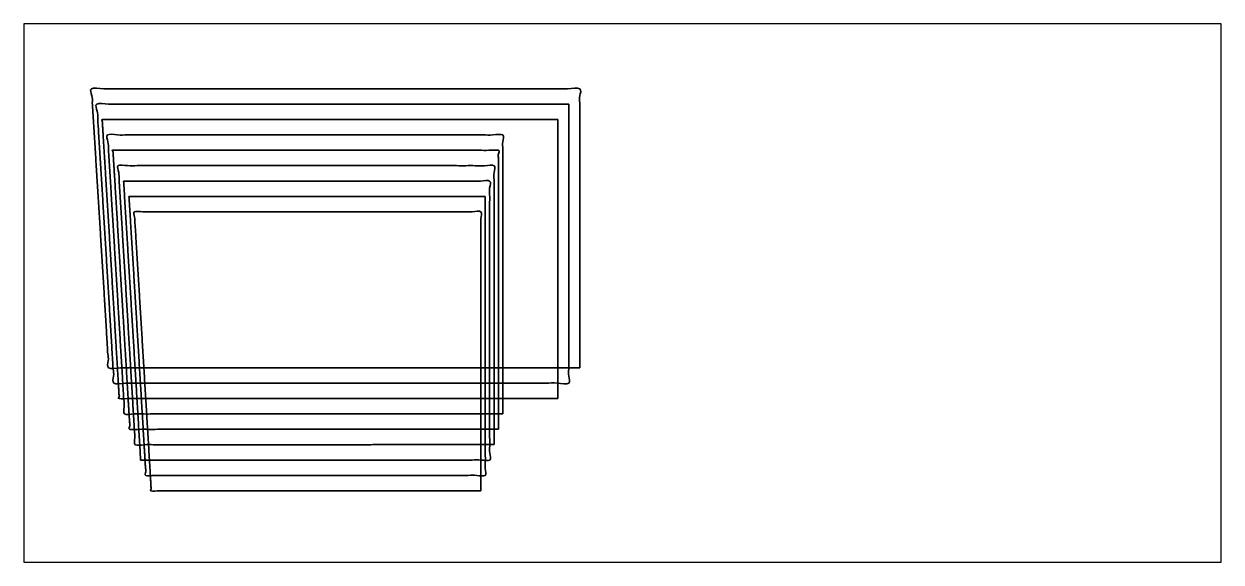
# Model space of a CAD drawing. Header units: millimetres. Extents: x -13 to 5437, y -14 to 2436.
import ezdxf

# ---------------------------------------------------------------- set-up
doc = ezdxf.new("R2010")
doc.units = ezdxf.units.MM
doc.layers.add('FRAME', color=30, linetype='Continuous')
for name, color, linetype, lineweight in [('LRU13_260   BX', 3, 'Continuous', 13), ('LRU13_261   BX', 3, 'Continuous', 13), ('LRU13_262   BX', 3, 'Continuous', 13), ('LRU13_263   BX', 3, 'Continuous', 13), ('LRU13_264   BX', 3, 'Continuous', 13), ('LRU13_265   BX', 3, 'Continuous', 13), ('LRU13_266   BX', 3, 'Continuous', 13), ('LRU13_267   BX', 3, 'Continuous', 13), ('LRU13_268  BX        LRU13', 3, 'Continuous', 13)]:
    doc.layers.add(name, color=color, linetype=linetype, lineweight=lineweight)

msp = doc.modelspace()

# ---------------------------------------------------------------- linework, layer by layer
at = {"layer": 'FRAME'}
msp.add_lwpolyline([(-13.2, -14.3), (5436.8, -14.3), (5436.8, 2435.7), (-13.2, 2435.7)], close=True, dxfattribs=at)
at = {"layer": 'LRU13_260   BX', "color": 3, "lineweight": 35}
msp.add_open_spline([(2517, 870.4), (2517.1, 1124.4), (2516.9, 1378.4), (2516.9, 1632.4), (2517, 1886.4), (2517, 2140.4), (2072.4, 2140.4), (1627.8, 2140.7), (1183.3, 2140), (738.7, 2141.2), (294.2, 2140.7), (309.8, 1886.6), (325.7, 1632.4), (341.7, 1378.3), (357.3, 1124.2), (372.5, 870), (801.4, 870.2), (1230.3, 870.2), (1659.2, 870.3), (2088.1, 870.3), (2517, 870.4)], degree=5, knots=[0, 0, 0, 0, 0, 0, 1270.012969, 1270.012969, 1270.012969, 1270.012969, 1270.012969, 3492.84359, 3492.84359, 3492.84359, 3492.84359, 3492.84359, 4765.943556, 4765.943556, 4765.943556, 4765.943556, 4765.943556, 6910.43118, 6910.43118, 6910.43118, 6910.43118, 6910.43118, 6910.43118], dxfattribs=at)
at = {"layer": 'LRU13_261   BX', "color": 3, "lineweight": 35}
msp.add_open_spline([(2467, 2070.4), (2037.3, 2070.5), (1607.6, 2070.6), (1177.9, 2070.6), (748.2, 2070.7), (318.6, 2070.7), (334.4, 1816.6), (350.2, 1562.4), (365.9, 1308.3), (381.6, 1054.2), (396.8, 800), (810.8, 800.3), (1224.9, 800.3), (1638.9, 800.2), (2053, 800.2), (2467, 800.3), (2466.9, 1054.4), (2466.9, 1308.4), (2466.7, 1562.4), (2466.7, 1816.4), (2467, 2070.4)], degree=5, knots=[0, 0, 0, 0, 0, 0, 2148.417776, 2148.417776, 2148.417776, 2148.417776, 2148.417776, 3421.554825, 3421.554825, 3421.554825, 3421.554825, 3421.554825, 5491.786802, 5491.786802, 5491.786802, 5491.786802, 5491.786802, 6761.808135, 6761.808135, 6761.808135, 6761.808135, 6761.808135, 6761.808135], dxfattribs=at)
at = {"layer": 'LRU13_262   BX', "color": 3, "lineweight": 35}
for points, knots in [([(2417, 2000.4), (2206.3, 2000.4), (1791.5, 2000.6), (1376.7, 2000.1), (961.9, 2001), (547.1, 2000.4), (343, 2000.7), (347.1, 1933), (358.8, 1743.9), (374.7, 1489.7), (390.3, 1235.6), (405.6, 981.4), (417, 795), (421.1, 730), (820.3, 729.8), (1219.5, 730.2), (1618.6, 730.3), (2017.8, 730.3), (2417, 730.4)], [0, 0, 0, 0, 0, 0, 1053.39378, 2074.014999, 2074.014999, 2074.014999, 2074.014999, 2074.014999, 2413.264815, 3021.483601, 3347.149791, 3347.149791, 3347.149791, 3347.149791, 3347.149791, 5343.134109, 5343.134109, 5343.134109, 5343.134109, 5343.134109, 5343.134109]), ([(2417, 730.4), (2417, 858.8), (2416.9, 1050), (2416.9, 1304), (2416.8, 1558), (2416.8, 1812), (2416.9, 1937.6), (2417, 2000.4)], [0, 0, 0, 0, 0, 0, 642.366887, 955.881804, 1270.027916, 1270.027916, 1270.027916, 1270.027916, 1270.027916, 1270.027916])]:
    msp.add_open_spline(points, degree=5, knots=knots, dxfattribs=at)
at = {"layer": 'LRU13_263   BX', "color": 3, "lineweight": 35}
msp.add_open_spline([(2167.1, 660.3), (2167, 914.3), (2167, 1168.3), (2167.1, 1422.4), (2166.8, 1676.4), (2167, 1930.4), (1807.1, 1930.5), (1447.2, 1930.6), (1087.2, 1930.6), (727.3, 1930.6), (367.4, 1930.6), (383.2, 1676.5), (398.9, 1422.4), (414.6, 1168.2), (430.1, 914.1), (445.3, 660), (789.7, 659.7), (1134, 659.9), (1478.4, 660.3), (1822.8, 660.4), (2167.1, 660.3)], degree=5, knots=[0, 0, 0, 0, 0, 0, 1270.076115, 1270.076115, 1270.076115, 1270.076115, 1270.076115, 3069.736917, 3069.736917, 3069.736917, 3069.736917, 3069.736917, 4342.784031, 4342.784031, 4342.784031, 4342.784031, 4342.784031, 6064.581625, 6064.581625, 6064.581625, 6064.581625, 6064.581625, 6064.581625], dxfattribs=at)
at = {"layer": 'LRU13_264   BX', "color": 3, "lineweight": 35}
msp.add_open_spline([(2147.1, 590.3), (2147.2, 651.5), (2147.3, 773.7), (2146.9, 1027.7), (2147, 1281.8), (2147.1, 1535.8), (2147, 1728.6), (2147, 1860.4), (1796, 1860.5), (1444.9, 1860.6), (1093.9, 1860.7), (742.8, 1860.7), (391.8, 1860.6), (394.8, 1813.9), (398.6, 1753.9), (406.2, 1629.7), (421.7, 1375.5), (437.4, 1121.4), (450, 913.9), (461.9, 719.9), (469.5, 589.9), (805.1, 590.2), (1140.6, 589.7), (1476.1, 590.3), (1811.6, 590.2), (2147.1, 590.3)], degree=5, knots=[0, 0, 0, 0, 0, 0, 305.988853, 611.172387, 1270.077056, 1270.077056, 1270.077056, 1270.077056, 1270.077056, 3025.332451, 3025.332451, 3025.332451, 3025.332451, 3025.332451, 3259.169022, 3326.12043, 3647.492834, 4298.367771, 4298.367771, 4298.367771, 4298.367771, 4298.367771, 5975.942049, 5975.942049, 5975.942049, 5975.942049, 5975.942049, 5975.942049], dxfattribs=at)
at = {"layer": 'LRU13_265   BX', "color": 3, "lineweight": 35}
msp.add_open_spline([(2127.2, 520.3), (2127.1, 774.3), (2127.1, 1028.3), (2127, 1282.4), (2127, 1536.4), (2127, 1790.4), (1784.9, 1790.4), (1442.7, 1790.5), (1100.5, 1790.7), (758.3, 1790.7), (416.1, 1790.5), (431.9, 1536.4), (447.6, 1282.3), (463.1, 1028.2), (478.5, 774), (493.8, 519.9), (820.5, 520.3), (1147.1, 519.8), (1473.8, 520.2), (1800.5, 520.2), (2127.2, 520.3)], degree=5, knots=[0, 0, 0, 0, 0, 0, 1270.077129, 1270.077129, 1270.077129, 1270.077129, 1270.077129, 2980.961279, 2980.961279, 2980.961279, 2980.961279, 2980.961279, 4253.986718, 4253.986718, 4253.986718, 4253.986718, 4253.986718, 5887.351939, 5887.351939, 5887.351939, 5887.351939, 5887.351939, 5887.351939], dxfattribs=at)
at = {"layer": 'LRU13_266   BX', "color": 3, "lineweight": 35}
msp.add_open_spline([(518, 449.9), (835.9, 449.8), (1153.7, 449.9), (1471.5, 450.1), (1789.4, 450.2), (2107.2, 450.3), (2106.9, 704.3), (2106.8, 958.3), (2107, 1212.3), (2107, 1466.4), (2107, 1720.4), (1773.7, 1720.4), (1440.4, 1720.4), (1107.1, 1720.4), (773.8, 1720.4), (440.5, 1720.5)], degree=5, knots=[0, 0, 0, 0, 0, 0, 1589.181177, 1589.181177, 1589.181177, 1589.181177, 1589.181177, 2859.26362, 2859.26362, 2859.26362, 2859.26362, 2859.26362, 4525.758685, 4525.758685, 4525.758685, 4525.758685, 4525.758685, 4525.758685], dxfattribs=at)
msp.add_open_spline([(440.5, 1720.5), (456, 1466.4), (472.1, 1212.3), (487.1, 958.1), (503.3, 704), (518, 449.9)], degree=5, dxfattribs=at)
at = {"layer": 'LRU13_267   BX', "color": 3, "lineweight": 35}
msp.add_open_spline([(2087.1, 1650.4), (1762.6, 1650.3), (1438.2, 1650.7), (1113.8, 1649.8), (789.3, 1650.8), (464.9, 1650.4)], degree=5, dxfattribs=at)
msp.add_open_spline([(464.9, 1650.4), (472.7, 1525.7), (488.4, 1271.6), (503.9, 1017.5), (519.5, 763.4), (534.6, 509.2), (542.3, 379.8), (851.2, 379.8), (1160.2, 379.9), (1469.2, 380.1), (1778.2, 380.2), (2087.2, 380.3), (2087.2, 634.3), (2086.9, 888.3), (2087.5, 1142.3), (2086.6, 1396.4), (2087.1, 1650.4)], degree=5, knots=[0, 0, 0, 0, 0, 0, 624.88707, 1272.923512, 1272.923512, 1272.923512, 1272.923512, 1272.923512, 2817.879074, 2817.879074, 2817.879074, 2817.879074, 2817.879074, 4087.964328, 4087.964328, 4087.964328, 4087.964328, 4087.964328, 4087.964328], dxfattribs=at)
at = {"layer": 'LRU13_268  BX        LRU13', "color": 3, "lineweight": 35}
msp.add_open_spline([(2067.3, 310.3), (2067, 564.3), (2066.9, 818.3), (2067, 1072.4), (2067, 1326.4), (2067, 1580.4), (1751.5, 1580.1), (1435.9, 1580.3), (1120.4, 1580.5), (804.8, 1580.5), (489.2, 1580.4), (501.1, 1390.4), (516.6, 1136.3), (532, 882.2), (547.7, 628.1), (562.7, 373.9), (566.5, 309.8), (866.6, 310), (1166.8, 309.9), (1467, 310.4), (1767.1, 309.9), (2067.3, 310.3)], degree=5, knots=[0, 0, 0, 0, 0, 0, 1270.088271, 1270.088271, 1270.088271, 1270.088271, 1270.088271, 2847.891683, 2847.891683, 2847.891683, 2847.891683, 2847.891683, 3799.645044, 4120.82766, 4120.82766, 4120.82766, 4120.82766, 4120.82766, 5621.659949, 5621.659949, 5621.659949, 5621.659949, 5621.659949, 5621.659949], dxfattribs=at)

doc.saveas('drawing.dxf')
